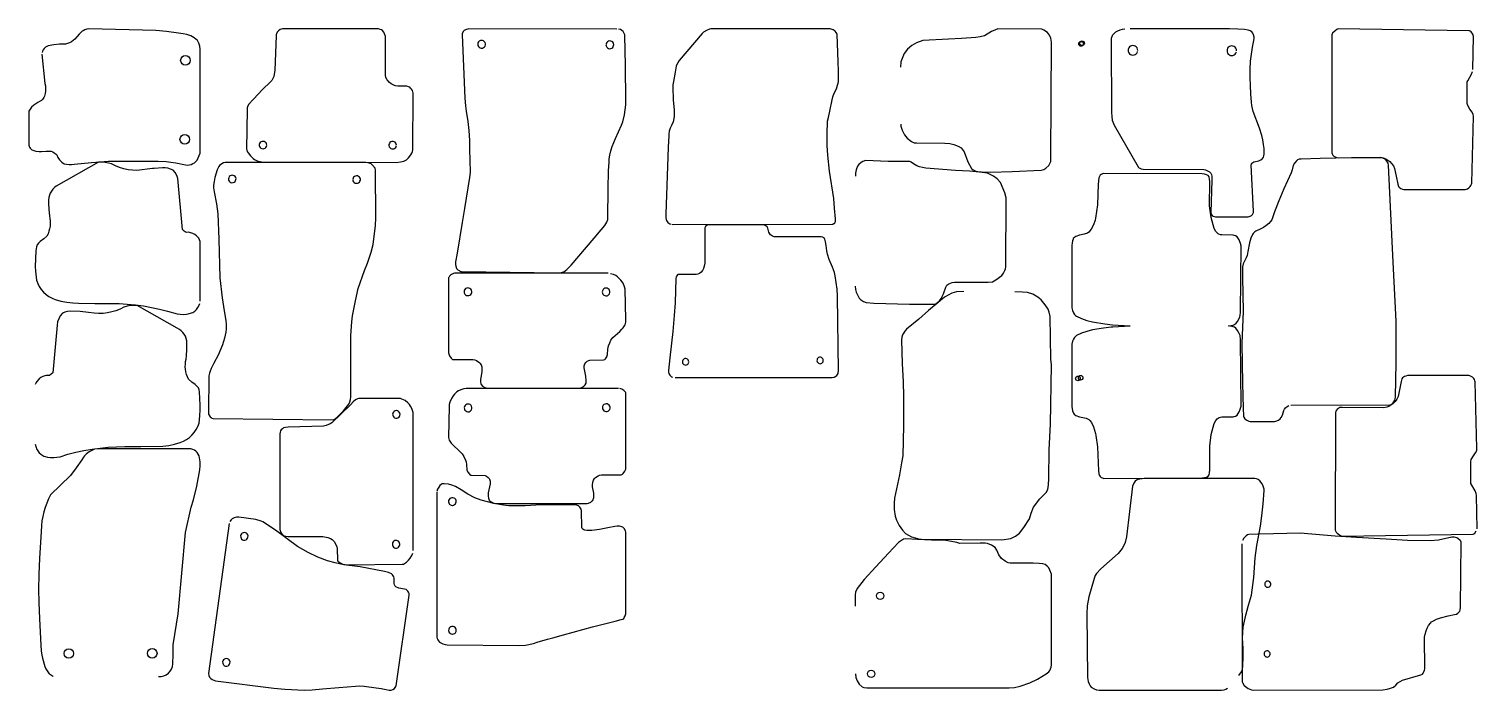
# Model space of a CAD drawing. Header units: metres. Extents: x 1981 to 10871, y 1 to 1999.
# Drawn here: x 1981 to 6357, y 1 to 1999 of the extents above; entities that cross this region are included whole.
import ezdxf

# ---------------------------------------------------------------- set-up
doc = ezdxf.new("R2010")
doc.units = ezdxf.units.M

msp = doc.modelspace()

# ---------------------------------------------------------------- linework, layer by layer
for points in [[(2020.3, 1922.5), (2029, 1834.3), (2031, 1826.8), (2031.9, 1819), (2031.8, 1811.2), (2030.6, 1803.5), (2029.9, 1799.6), (2028.6, 1795.8), (2026.8, 1792.1), (2024.7, 1788.7), (2022.1, 1785.7), (2019.1, 1782.9), (2015.8, 1780.6), (2008.2, 1776.3), (1996.4, 1768.5), (1989.1, 1762.6), (1984.9, 1756.6), (1981.5, 1750.1), (1981.5, 1647.7), (1982.3, 1644.5), (1983.6, 1641.4), (1985.4, 1638.6), (1987.6, 1636.2), (1990.2, 1634.1), (1996.2, 1631.4), (2002.6, 1629.7), (2012.4, 1628.6), (2019, 1628.9), (2033.9, 1630), (2038.8, 1630), (2048.8, 1629.3), (2053.4, 1627.3), (2057.7, 1624.9), (2063.6, 1620.3), (2065.4, 1618.6), (2069.1, 1610.4), (2074.2, 1603.1), (2080.4, 1596.7), (2087.7, 1591.5), (2095.2, 1589.9), (2102.8, 1589.2), (2110.4, 1589.4), (2117.9, 1590.5), (2170, 1595.4), (2222.1, 1599.3), (2371.6, 1599.3), (2396.1, 1598.3), (2410.6, 1596.8), (2425, 1594.4), (2454.5, 1587.9), (2460.2, 1587.7), (2465.8, 1588.3), (2471.3, 1589.7), (2476.6, 1591.9), (2481.5, 1594.8), (2485.9, 1598.4), (2489.7, 1602.5), (2498.4, 1623.1), (2498.4, 1928.3), (2499, 1937.8), (2497.8, 1947.2), (2494.9, 1956.2), (2490.4, 1964.6), (2480.9, 1972), (2470.3, 1977.8), (2458.9, 1981.8), (2447, 1984), (2433.4, 1986.3), (2397, 1991.5), (2364.9, 1994.6), (2162.1, 1999), (2156.2, 1998), (2150.5, 1996.2), (2144.9, 1993.8), (2142.3, 1992.4), (2133.2, 1983.3), (2120.5, 1968.4), (2115.5, 1964.1), (2110, 1960.4), (2104.1, 1957.3), (2097.9, 1955), (2091.5, 1953.5), (2084.9, 1952.7), (2074.1, 1952.7), (2057.1, 1951.5), (2039.8, 1948.2), (2035.4, 1946.2), (2031.3, 1943.6), (2027.7, 1940.2), (2024.7, 1936.3), (2022.5, 1932), (2021, 1927.4)], [(2693.1, 1596.5), (3091, 1595.8), (3103.7, 1597.3), (3114.5, 1599.8), (3122.5, 1603.7), (3128.5, 1609.2), (3135.5, 1618.4), (3138.5, 1623.9), (3140.5, 1628.6), (3141.6, 1633.8), (3142, 1805), (3141.3, 1809.3), (3140.2, 1812.6), (3137.8, 1816.8), (3134.7, 1820.4), (3131.9, 1822.8), (3128.6, 1824.4), (3123.7, 1825.7), (3096.2, 1825.8), (3088.7, 1826.9), (3085.6, 1827.9), (3076.3, 1833.2), (3070.6, 1837.4), (3063.9, 1844.8), (3060.2, 1852.2), (3058.8, 1859.2), (3058.9, 1976.3), (3058.1, 1979.6), (3053.7, 1989.5), (3050.1, 1994), (3046.7, 1996.4), (3043.1, 1997.8), (3037.7, 1999), (2747.1, 1999), (2740.8, 1996.9), (2735.5, 1993.4), (2731.9, 1989.5), (2729.3, 1984.2), (2728.5, 1981.8), (2728.1, 1978.1), (2724.6, 1874.3), (2721.1, 1855.8), (2719.3, 1851.7), (2714.9, 1843.7), (2711.5, 1839.5), (2687.2, 1815.6), (2659.5, 1787.2), (2645.3, 1771.1), (2642.2, 1764.1), (2641, 1760.9), (2640.8, 1755.9), (2639.2, 1636.1), (2639.8, 1633.3), (2641.2, 1628.8), (2643.6, 1624.8), (2651.1, 1615.2), (2658.5, 1607.9), (2663, 1604.6), (2670.7, 1600.4), (2684.1, 1597.1)], [(3758.1, 1998.8), (3310.7, 1999), (3300.6, 1996.6), (3296.4, 1994), (3293.8, 1991.3), (3290.5, 1984.5), (3290, 1981.4), (3298.2, 1789.6), (3300.9, 1766.4), (3303, 1750.2), (3307.6, 1718.9), (3310.4, 1691.7), (3312.3, 1662.2), (3312.9, 1643.5), (3314.1, 1593.6), (3314.9, 1575.7), (3314.6, 1565.5), (3313, 1549.8), (3298, 1456.4), (3290.3, 1414.1), (3275, 1321.2), (3270.5, 1295.6), (3270.5, 1287.4), (3271.1, 1282.1), (3273.2, 1275.4), (3277.1, 1270.6), (3286.8, 1265.7), (3288.8, 1265.6), (3581.5, 1261.7), (3586.5, 1262.2), (3597.3, 1265.2), (3601.7, 1267.6), (3607.2, 1271.8), (3619.7, 1285.4), (3689, 1367), (3710.1, 1391.7), (3721.5, 1404.5), (3727.7, 1415.1), (3730.5, 1423.4), (3730.9, 1427.7), (3731.4, 1515.7), (3732.8, 1570.6), (3734.2, 1596.9), (3735, 1606.4), (3736.8, 1617.6), (3739.8, 1630.4), (3744.1, 1643.7), (3754.2, 1667.8), (3772, 1708), (3775.6, 1718.7), (3780.9, 1739.1), (3783.3, 1754.8), (3784.5, 1769.5), (3785, 1782.3), (3783.9, 1888.4), (3782.1, 1979), (3781.7, 1981.5), (3779.3, 1987.4), (3776.6, 1991.2), (3773.1, 1994.5), (3769.1, 1997.1), (3763.3, 1998.4)], [(3925.4, 1408.3), (4408.4, 1408.6), (4410.5, 1409), (4412.8, 1410), (4416.3, 1412.9), (4418.5, 1417), (4418.9, 1419.1), (4418.7, 1425), (4415.4, 1457.1), (4413.3, 1486.5), (4400.1, 1569.5), (4395.3, 1617.8), (4393.4, 1646.6), (4393.3, 1680.7), (4394.4, 1720.2), (4396.9, 1731.5), (4401.6, 1750.4), (4408, 1784.6), (4410.4, 1794), (4414.7, 1804.8), (4421.2, 1818.2), (4424.8, 1828.8), (4426.4, 1834.8), (4427.3, 1839.9), (4428, 1846.5), (4427.9, 1871.6), (4426.7, 1899.3), (4424.4, 1955), (4423.1, 1981.8), (4422.3, 1985.5), (4420.5, 1988.6), (4417.8, 1992), (4411.7, 1996.2), (4405.8, 1998.3), (4402.2, 1999), (4041.5, 1998.9), (4037.8, 1998.3), (4028.4, 1994.5), (4019.5, 1989.2), (4015.2, 1985.3), (3946.4, 1903.2), (3938.2, 1889.8), (3937, 1886.6), (3933.7, 1868.2), (3929.5, 1840.5), (3927.5, 1830.4), (3926.9, 1823.1), (3928.1, 1784.8), (3930.3, 1763.5), (3930.9, 1754.9), (3930.8, 1735.8), (3930.1, 1728.3), (3927.8, 1718), (3923.1, 1707.7), (3918.6, 1698.9), (3916.3, 1689.9), (3915, 1682.2), (3914.5, 1675.5), (3912.7, 1642), (3905.5, 1439.1), (3905.8, 1427.8), (3906.5, 1423.2), (3907.8, 1419.6), (3909.7, 1416.8), (3912.4, 1413.8), (3914.6, 1412.1), (3918.3, 1410.2), (3922.3, 1408.7)], [(4615.7, 1710.9), (4616.1, 1705.7), (4620.3, 1693.1), (4627.3, 1679.5), (4634.9, 1668.5), (4647.9, 1658.7), (4656.7, 1655.3), (4663.7, 1654.9), (4748.7, 1653.9), (4763.7, 1652.5), (4775.9, 1650), (4788.7, 1645.2), (4798.5, 1639.4), (4807.5, 1628), (4818.7, 1597.2), (4829.7, 1577.6), (4834.7, 1573.2), (4842.7, 1569.6), (4848.9, 1568), (4859.3, 1567.2), (4886.7, 1566.2), (4952.4, 1568.6), (5040.4, 1572.4), (5047.8, 1574.4), (5053.6, 1578.4), (5063, 1586.6), (5069.2, 1598.2), (5069.4, 1610), (5071, 1959.2), (5069, 1971.4), (5065.4, 1980.6), (5059.2, 1988.2), (5048.4, 1995.4), (5041.6, 1998.2), (4909.1, 1999), (4902.1, 1996.8), (4890.1, 1991.2), (4868.8, 1978.3), (4855.6, 1975), (4842.5, 1973.2), (4799.1, 1970), (4760.3, 1968.5), (4682.7, 1963.8), (4663.4, 1957.2), (4648.7, 1949.2), (4636.5, 1938), (4626.4, 1924.9), (4619.7, 1910.2), (4616.4, 1899.2), (4614.7, 1883.5)], [(5293.1, 1998.5), (5285.2, 1997.2), (5277.6, 1994.9), (5270.8, 1992.1), (5264.2, 1988.8), (5259.3, 1984.5), (5255, 1979.7), (5254.3, 1977.9), (5251.7, 1970.3), (5251, 1962.2), (5252.5, 1747), (5253.5, 1734.3), (5255, 1723.4), (5260.1, 1707.9), (5332.7, 1582.2), (5334.3, 1580.7), (5338.3, 1577.9), (5342.4, 1576.1), (5348, 1574.8), (5531.9, 1573.8), (5536.2, 1573), (5544.6, 1569.5), (5548.4, 1566.9), (5552.5, 1562.9), (5554.7, 1559.1), (5555.8, 1553.2), (5556, 1547.4), (5555.8, 1541.5), (5552.5, 1444.5), (5553.5, 1439.7), (5556.3, 1435.6), (5559.6, 1433.6), (5566.4, 1431.6), (5569.7, 1431.3), (5665.5, 1431.6), (5671.3, 1432.8), (5675.9, 1435.4), (5678.2, 1437.9), (5681.2, 1444.3), (5682, 1448.1), (5674.4, 1587.3), (5675.6, 1590.6), (5677.4, 1593.4), (5680, 1595.4), (5683, 1597.2), (5697.7, 1600.2), (5703.8, 1603.3), (5708.7, 1607.1), (5711.5, 1611.7), (5713, 1616), (5713.7, 1620.5), (5714, 1629.4), (5713.7, 1638.1), (5712.2, 1649.5), (5709.7, 1664.2), (5706.4, 1677.4), (5699.3, 1699.5), (5680.7, 1749.8), (5678.2, 1759), (5676.4, 1768.1), (5675.1, 1777.5), (5673.1, 1803.4), (5672.1, 1827.8), (5671.6, 1852.4), (5671.8, 1876.8), (5672.9, 1901.2), (5674.4, 1915.7), (5678.4, 1943.9), (5681.7, 1959.4), (5683.8, 1969.8), (5683.8, 1973.9), (5682, 1981.5), (5679.5, 1986), (5676.2, 1989.9), (5671.1, 1993.2), (5665, 1995.4), (5654.8, 1997), (5634.2, 1998.5), (5609.1, 1999), (5309.1, 1999)], [(6344.5, 1876), (6346.3, 1976.7), (6344.1, 1982.8), (6339.2, 1990), (6336.6, 1992.1), (6334.4, 1993.2), (6332.1, 1993.5), (5937.6, 1999), (5933.8, 1997.1), (5928, 1993.2), (5920.5, 1986.6), (5919.3, 1984.5), (5918.1, 1980.9), (5918.4, 1625.1), (5919.4, 1621.6), (5921.7, 1617.8), (5924.7, 1614.5), (5928.4, 1612.1), (5932, 1610.5), (5938.5, 1609.8), (6064.6, 1611.2), (6073.3, 1609.3), (6081, 1606.1), (6093.1, 1598), (6098.7, 1592), (6104.2, 1585.1), (6107.9, 1577.2), (6112.9, 1554.5), (6117.6, 1529.6), (6119.3, 1523.2), (6121.5, 1520.4), (6127, 1516.7), (6131.3, 1515), (6136.2, 1513.7), (6321.3, 1513.6), (6324.9, 1514.5), (6328.4, 1516.1), (6332.2, 1518.8), (6336.2, 1522.6), (6338.3, 1526), (6340, 1529.5), (6340.8, 1532.5), (6346.1, 1734.1), (6345.5, 1740.3), (6342.1, 1747.2), (6335.4, 1756.5), (6328.8, 1767.2), (6327.3, 1773.6), (6327.4, 1839.4), (6328.8, 1842.5), (6340.2, 1862.4), (6343.7, 1870.1)], [(3337.5, 1952.7), (3338, 1949.1), (3339.7, 1945.9), (3341.9, 1943.6), (3345.1, 1941.8), (3348.2, 1941.1), (3351.9, 1941.4), (3354.8, 1942.6), (3357.7, 1944.8), (3359.5, 1947.4), (3360.7, 1950.9), (3360.7, 1954.1), (3359.7, 1957.6), (3358, 1960.3), (3355.2, 1962.7), (3352.3, 1964), (3348.7, 1964.4), (3345.5, 1963.9), (3342.3, 1962.2), (3340, 1960), (3338.2, 1956.8), (3337.5, 1953.7)], [(3725, 1951.1), (3725.6, 1947.5), (3727.2, 1944.2), (3729.5, 1941.9), (3732.7, 1940.1), (3735.8, 1939.4), (3739.4, 1939.7), (3742.4, 1940.9), (3745.3, 1943.1), (3747.1, 1945.8), (3748.2, 1949.2), (3748.3, 1952.4), (3747.3, 1956), (3745.6, 1958.7), (3742.8, 1961), (3739.9, 1962.3), (3736.2, 1962.7), (3733.1, 1962.2), (3729.8, 1960.5), (3727.5, 1958.3), (3725.7, 1955.1), (3725.1, 1952)], [(5331.7, 1934.2), (5331.2, 1938), (5329.7, 1941.6), (5327.4, 1944.6), (5324.4, 1946.9), (5320.8, 1948.2), (5317.3, 1948.7), (5313.4, 1948.2), (5309.9, 1946.9), (5306.8, 1944.6), (5304.6, 1941.6), (5303, 1938), (5302.5, 1934.2), (5303, 1930.7), (5304.6, 1927.1), (5306.8, 1924.1), (5309.9, 1921.8), (5313.4, 1920.3), (5317.3, 1919.8), (5320.8, 1920.3), (5324.4, 1921.8), (5327.4, 1924.1), (5329.7, 1927.1), (5331.2, 1930.7)], [(5630.4, 1933.2), (5629.9, 1937), (5628.4, 1940.6), (5626.1, 1943.6), (5623.1, 1945.9), (5619.5, 1947.4), (5616, 1947.7), (5612.1, 1947.4), (5608.6, 1945.9), (5605.5, 1943.6), (5603.3, 1940.6), (5602, 1937), (5601.5, 1933.2), (5602, 1929.7), (5603.3, 1926.1), (5605.5, 1923.1), (5608.6, 1920.8), (5612.1, 1919.2), (5616, 1918.7), (5619.5, 1919.2), (5623.1, 1920.8), (5626.1, 1923.1), (5628.4, 1926.1), (5629.9, 1929.7)], [(2700.1, 1648), (2699.5, 1651.4), (2697.9, 1654.6), (2695.7, 1656.8), (2692.6, 1658.5), (2689.5, 1659.2), (2686, 1658.9), (2683, 1657.8), (2680.2, 1655.6), (2678.4, 1653.1), (2677.3, 1649.8), (2677.2, 1646.7), (2678.2, 1643.3), (2679.9, 1640.7), (2682.6, 1638.4), (2685.5, 1637.2), (2689, 1636.8), (2692.1, 1637.3), (2695.3, 1638.9), (2697.6, 1641), (2699.4, 1644.1), (2700, 1647.1)], [(3092.1, 1647.7), (3091.5, 1651.2), (3089.9, 1654.3), (3087.7, 1656.5), (3084.6, 1658.3), (3081.5, 1658.9), (3078, 1658.7), (3075, 1657.5), (3072.2, 1655.4), (3070.4, 1652.9), (3069.3, 1649.5), (3069.2, 1646.4), (3070.2, 1643), (3071.9, 1640.5), (3074.6, 1638.2), (3077.5, 1636.9), (3081, 1636.5), (3084.1, 1637), (3087.3, 1638.6), (3089.6, 1640.8), (3091.4, 1643.8), (3092, 1646.8)], [(2499, 1176.7), (2499, 1357), (2494.5, 1366.2), (2492.5, 1369), (2487.8, 1374), (2482.3, 1378.1), (2476.3, 1381.3), (2466.4, 1384), (2463, 1384.4), (2456.1, 1384.2), (2450.7, 1388), (2445.8, 1392.5), (2431.4, 1546.6), (2428.4, 1556), (2423.5, 1564.7), (2417, 1572.3), (2409.4, 1575.6), (2401.5, 1577.8), (2393.3, 1578.9), (2385, 1578.8), (2359.4, 1577.6), (2355.2, 1577.2), (2307.6, 1571.6), (2294.3, 1571.9), (2281.1, 1573.5), (2268.1, 1576.2), (2255.4, 1580.1), (2243.1, 1585.1), (2231.3, 1591.2), (2221.5, 1593.7), (2211.6, 1595.3), (2201.5, 1596.1), (2191.4, 1596), (2063.8, 1523.8), (2058.2, 1519.5), (2053.3, 1514.5), (2049.1, 1508.9), (2045.7, 1502.7), (2043.1, 1496.2), (2041.5, 1489.4), (2040.7, 1482.4), (2040.6, 1472.7), (2041.2, 1453.3), (2043.5, 1434.1), (2044.9, 1426.4), (2045.7, 1418.6), (2045.8, 1410.7), (2045.2, 1402.9), (2043.8, 1395.2), (2041.8, 1387.7), (2039.1, 1380.3), (2035.8, 1373.2), (2026.1, 1364.5), (2015.6, 1356.8), (2010.7, 1352), (2006.3, 1346.8), (2004.3, 1340.7), (2002.9, 1334.4), (2002.1, 1328), (2000.7, 1280.6), (2001.3, 1267), (2003.9, 1239.8), (2007.8, 1229.9), (2012.7, 1220.6), (2018.7, 1211.9), (2025.6, 1204), (2033.4, 1196.9), (2042, 1190.7), (2051.2, 1185.6), (2060.9, 1181.5), (2078.2, 1176.6), (2095.8, 1173.2), (2113.6, 1171.1), (2131.6, 1170.5), (2180.2, 1169.3), (2228.9, 1169.4), (2253.7, 1168.9), (2278.5, 1167.5), (2303.1, 1165.1), (2327.7, 1161.7), (2352.1, 1157.4), (2376.4, 1152.2), (2400.4, 1146), (2428.9, 1137.9), (2438.5, 1136.7), (2448.2, 1136.3), (2457.9, 1136.9), (2462.7, 1137.6), (2473, 1140.7), (2476.2, 1142.3), (2482.2, 1146.2), (2487.4, 1151), (2491.9, 1156.7), (2496.7, 1166.3), (2497.7, 1169.7)], [(2999.8, 1595), (2574.2, 1595.6), (2569, 1594), (2564, 1590.9), (2557.7, 1586.2), (2555.3, 1583.4), (2552.7, 1579), (2550, 1572.9), (2543.4, 1550.1), (2540.8, 1538.3), (2539.4, 1526.6), (2539.4, 1519.2), (2541.1, 1506.7), (2547.8, 1470), (2552.3, 1440.2), (2555, 1364), (2558.5, 1246.5), (2565.3, 1186.8), (2569, 1160.4), (2576.2, 1116.7), (2577.2, 1106.8), (2577.2, 1092.6), (2576.1, 1082.3), (2572.5, 1064.7), (2566.1, 1044.4), (2558.7, 1025.5), (2553.9, 1015.1), (2538.8, 986.9), (2532.1, 972.7), (2528.7, 964.6), (2527.1, 958.8), (2525.4, 950.3), (2523.5, 840), (2524.4, 835.2), (2529.1, 826.8), (2531.6, 824.5), (2534.4, 822.7), (2537.9, 821.5), (2898.6, 817.3), (2902.2, 818.3), (2906.7, 820.8), (2913.6, 826.6), (2931.4, 844.9), (2948, 865.2), (2951.2, 871.7), (2953.3, 879.6), (2953.9, 887.2), (2954.5, 1072.7), (2957.1, 1114.2), (2958.7, 1132.4), (2967.9, 1177.6), (2976.2, 1214.5), (2995.8, 1268.7), (3004.7, 1291.4), (3015.5, 1324.5), (3021.1, 1348), (3026.7, 1388.9), (3028.3, 1404.1), (3029.1, 1427.7), (3029, 1572.4), (3027.1, 1578), (3019.5, 1587.1), (3015, 1590.9), (3009.8, 1593.4), (3006.5, 1594.2)], [(4477.5, 1221.9), (4478.5, 1211.7), (4481.2, 1203.7), (4490.2, 1185.7), (4493.9, 1181.4), (4503.3, 1175.3), (4511.6, 1172.6), (4534.5, 1170.3), (4641.7, 1167.5), (4715.4, 1167), (4721.6, 1168.5), (4732.4, 1177), (4737.4, 1183.9), (4744.5, 1198.5), (4751.5, 1218.3), (4755.1, 1224.2), (4761.3, 1228.7), (4771.5, 1232.8), (4777.7, 1233.5), (4801.6, 1234.1), (4879.7, 1233.8), (4892.5, 1235.2), (4903.4, 1240.3), (4920.8, 1254.2), (4926, 1261), (4930.6, 1268.9), (4932.6, 1273.7), (4933.5, 1280.5), (4934.5, 1489.1), (4930.4, 1503.9), (4917.1, 1535.1), (4907, 1546.5), (4896.4, 1553.8), (4877.4, 1563.6), (4853.5, 1566.6), (4823, 1568.8), (4780.9, 1571.1), (4691.6, 1578.1), (4681.9, 1579.8), (4671.9, 1582.7), (4664.5, 1585.8), (4654.3, 1591.5), (4647.3, 1596.6), (4643.2, 1598), (4637.7, 1598.4), (4578, 1598.4), (4509.3, 1601.2), (4501.1, 1598.8), (4496, 1595.2), (4489.4, 1589.4), (4484.9, 1584.5), (4480.8, 1572.9), (4479.4, 1563), (4478.8, 1553.9)], [(5794.3, 862.4), (6094.5, 862.5), (6097.5, 864.1), (6102.3, 867.9), (6105.3, 872), (6108.3, 877.3), (6109.7, 881.1), (6111, 887), (6112.8, 990.2), (6113, 1065.6), (6112.8, 1115.8), (6103.4, 1294.2), (6089.8, 1587.5), (6088, 1592.9), (6084.3, 1599.7), (6081.2, 1603.7), (6077.4, 1606.4), (6068.9, 1609.3), (6061.9, 1609.9), (5977.5, 1609.3), (5883.2, 1607.4), (5825.1, 1605.8), (5819.6, 1605), (5815, 1603.3), (5812.3, 1601.2), (5805.5, 1593.6), (5801.9, 1586.3), (5798.7, 1573.1), (5795.3, 1563.9), (5773.4, 1515.3), (5758.4, 1479.8), (5745.3, 1445.9), (5736.6, 1422.4), (5732.6, 1416.6), (5727.9, 1411.4), (5719.2, 1403.7), (5711.6, 1398.5), (5704.1, 1394.5), (5688.7, 1387.6), (5685.3, 1385.6), (5680.8, 1381.3), (5678.6, 1378), (5673.8, 1367), (5669.9, 1352.5), (5664.9, 1326.7), (5662.6, 1314), (5659.8, 1306.8), (5650.6, 1288.8), (5648.7, 1280.4), (5648, 1263.8), (5648.3, 1248.9), (5650.8, 1144.7), (5646.7, 1049.8), (5648.6, 927.6), (5650.7, 852.7), (5651.6, 828.9), (5652.7, 825.3), (5655.5, 821.1), (5661.3, 816.7), (5667.8, 813.6), (5671.1, 812.8), (5675.7, 812.4), (5745.3, 812.8), (5749.5, 813.6), (5757.1, 816.6), (5762.3, 820.5), (5765.5, 824.4), (5769.4, 832.1), (5772.8, 845.4), (5774.8, 849.8), (5778, 853.7), (5783, 857.7), (5788, 860.6)], [(2584.3, 1545.7), (2584.8, 1542.2), (2586.4, 1539), (2588.6, 1536.8), (2591.7, 1535.1), (2594.8, 1534.4), (2598.4, 1534.7), (2601.3, 1535.8), (2604.1, 1538), (2605.9, 1540.5), (2607, 1543.8), (2607.1, 1546.9), (2606.1, 1550.3), (2604.5, 1552.9), (2601.7, 1555.2), (2598.9, 1556.4), (2595.3, 1556.9), (2592.2, 1556.3), (2589, 1554.7), (2586.7, 1552.6), (2585, 1549.5), (2584.3, 1546.5)], [(2960.1, 1543.8), (2960.6, 1540.4), (2962.2, 1537.2), (2964.4, 1535), (2967.5, 1533.3), (2970.6, 1532.6), (2974.2, 1532.9), (2977.1, 1534), (2979.9, 1536.2), (2981.7, 1538.7), (2982.8, 1542), (2982.9, 1545.1), (2981.9, 1548.5), (2980.3, 1551.1), (2977.5, 1553.4), (2974.7, 1554.6), (2971.1, 1555), (2968, 1554.5), (2964.8, 1552.9), (2962.5, 1550.8), (2960.8, 1547.7), (2960.1, 1544.7)], [(5605.3, 1101.9), (5613.9, 1102.5), (5620.2, 1104), (5624.1, 1105.8), (5629.1, 1109.8), (5632.9, 1114.9), (5640.1, 1127.6), (5641.6, 1133.7), (5642.3, 1142.3), (5643.9, 1343.8), (5642.6, 1350.1), (5638, 1361.5), (5632.2, 1370.9), (5627.1, 1374), (5623.5, 1375.2), (5619.7, 1375.8), (5586, 1376.3), (5581.4, 1377), (5577.3, 1378.6), (5574.3, 1380.3), (5571.5, 1382.6), (5567.9, 1387.2), (5563.1, 1396.3), (5553.2, 1429.6), (5549.1, 1464.4), (5549.6, 1536.8), (5548.9, 1545.9), (5547.6, 1551.8), (5544.3, 1555.8), (5540, 1558.4), (5533.4, 1560.2), (5526.8, 1560.9), (5229.6, 1562.2), (5225.3, 1561.2), (5221.5, 1559.1), (5218.4, 1556.9), (5215.9, 1553), (5214.6, 1548.7), (5212.6, 1530.2), (5210.5, 1467.2), (5204.2, 1427.1), (5202.7, 1421.2), (5197.6, 1407), (5191.5, 1393.5), (5184.1, 1384.6), (5180.1, 1382.1), (5170.2, 1379.1), (5155.9, 1376), (5144.8, 1371.9), (5142, 1370.2), (5137.1, 1365.3), (5136.4, 1363.8), (5134.6, 1358.2), (5133.3, 1351.9), (5132.6, 1345.3), (5132.8, 1156.6), (5133.3, 1152), (5134.3, 1147.9), (5137.4, 1141.3), (5140.7, 1136.5), (5143.7, 1133.4), (5147, 1130.9), (5161.8, 1124), (5177.8, 1118.2), (5195, 1113.9), (5232.7, 1107.9), (5256, 1105.2), (5308.3, 1101.9)], [(3933.6, 945.3), (4408.9, 945.5), (4414.6, 946.3), (4419.9, 949.2), (4422.9, 951.9), (4426.3, 958), (4427, 960.4), (4428, 966), (4424.6, 1191.4), (4423.3, 1212.1), (4417.8, 1253.3), (4415.2, 1263), (4409.6, 1279.2), (4399.7, 1302.1), (4393.9, 1318.5), (4392.2, 1328.8), (4390.3, 1344.2), (4388.5, 1355.5), (4386.5, 1363.6), (4385.2, 1365.8), (4382.6, 1368.2), (4380, 1369.5), (4375.7, 1370.5), (4372.3, 1370.5), (4233.7, 1371), (4227.9, 1372.8), (4222.2, 1376.8), (4219.9, 1379.5), (4216.7, 1385), (4214.8, 1392.6), (4213.9, 1397.3), (4211.8, 1400.7), (4208.2, 1404.1), (4203.8, 1406.3), (4198.6, 1407.4), (4033.1, 1406.7), (4029.6, 1405.2), (4026, 1402), (4023.8, 1398), (4023.2, 1394.1), (4023.4, 1291.1), (4022, 1282.4), (4019.5, 1274.7), (4016.9, 1269.4), (4012.4, 1263.8), (4007.6, 1260.4), (4002.7, 1258.1), (3998, 1256.9), (3943.8, 1257.2), (3942.5, 1256.4), (3938.3, 1252.2), (3936.8, 1248.6), (3936.4, 1245.1), (3933.6, 1171.2), (3931.1, 1133.4), (3926.6, 1085.1), (3917.9, 1004.9), (3913.7, 966.9), (3914.3, 961.8), (3915.4, 958.1), (3918.3, 952.6), (3923.2, 948), (3926.3, 946.5)], [(3731.8, 1260.8), (3267.6, 1260.6), (3264.5, 1259.8), (3258.6, 1257.2), (3255.4, 1255.2), (3252, 1252), (3249.8, 1248.1), (3249.6, 1246.6), (3249.5, 1019.7), (3250.7, 1014.3), (3252.3, 1010.9), (3257.2, 1003.8), (3261.6, 1000.4), (3264, 999.7), (3323.1, 999.6), (3329, 998.5), (3333.6, 996.7), (3341.2, 991.8), (3344.1, 989.2), (3347.6, 983.8), (3348.8, 981.1), (3349.7, 977.4), (3350.2, 968.8), (3349.8, 963.1), (3346, 939.8), (3346.1, 931.7), (3346.7, 927.8), (3348.1, 924.3), (3352.2, 919.7), (3358.7, 915.8), (3362.2, 914.4), (3366.2, 913.6), (3643.3, 913.6), (3651.7, 915.8), (3654.9, 917.1), (3657.9, 919), (3662.5, 923.6), (3664.8, 928.9), (3665.3, 935.2), (3664.6, 949.9), (3659.3, 974.9), (3659.5, 980.6), (3661.2, 986.8), (3664.1, 991.1), (3668, 994.6), (3672.8, 997.3), (3676.5, 998.1), (3717.5, 998.6), (3721.3, 1000.5), (3723.1, 1002.4), (3727.3, 1008.2), (3729.9, 1014.8), (3730.9, 1031.3), (3733, 1041.4), (3736.4, 1050.3), (3740.1, 1058.5), (3746.2, 1066), (3766.4, 1084.7), (3773.4, 1091.4), (3776.7, 1095.6), (3782.8, 1105), (3784.2, 1108.6), (3784.9, 1113), (3785, 1120.7), (3783.1, 1212.1), (3781.1, 1219.8), (3776.5, 1230.4), (3770.2, 1240.2), (3760.3, 1250.3), (3754.9, 1253.9), (3747.9, 1256.8), (3738.9, 1259.4)], [(3296.2, 1204.6), (3296.8, 1201), (3298.4, 1197.8), (3300.7, 1195.5), (3303.8, 1193.7), (3307, 1193), (3310.6, 1193.3), (3313.6, 1194.4), (3316.5, 1196.7), (3318.3, 1199.3), (3319.4, 1202.8), (3319.5, 1206), (3318.5, 1209.5), (3316.8, 1212.2), (3314, 1214.6), (3311.1, 1215.9), (3307.4, 1216.3), (3304.3, 1215.7), (3301, 1214.1), (3298.7, 1211.9), (3296.9, 1208.7), (3296.2, 1205.5)], [(3713.7, 1204), (3714.2, 1200.4), (3715.9, 1197.1), (3718.1, 1194.8), (3721.3, 1193), (3724.4, 1192.4), (3728.1, 1192.6), (3731, 1193.8), (3733.9, 1196.1), (3735.7, 1198.7), (3736.9, 1202.2), (3736.9, 1205.4), (3735.9, 1208.9), (3734.2, 1211.6), (3731.4, 1213.9), (3728.5, 1215.2), (3724.9, 1215.7), (3721.7, 1215.1), (3718.5, 1213.4), (3716.2, 1211.2), (3714.4, 1208), (3713.7, 1204.9)], [(4805.8, 1205.6), (4784, 1204.1), (4770.3, 1200.6), (4747.8, 1188.3), (4728.5, 1172.6), (4699.3, 1147.9), (4670.5, 1122.1), (4633.2, 1091.8), (4628.4, 1086.1), (4620.7, 1074.1), (4618.7, 1068), (4618.4, 1058.8), (4620.1, 988), (4623.2, 932.6), (4623.9, 888.9), (4624.4, 800.6), (4621.5, 709.2), (4618.2, 687.6), (4611.7, 651.4), (4597.3, 580.6), (4595.9, 565.8), (4595.9, 547), (4599.2, 526.7), (4603.1, 514.4), (4610.5, 498.6), (4621.1, 483.9), (4630.2, 474.3), (4647.7, 464.5), (4659, 460.9), (4669.8, 458), (4678.2, 456.6), (4921, 454.9), (4948.5, 459.5), (4962.9, 466.4), (4974.2, 475.1), (4987.7, 492.6), (5004.9, 518.3), (5009.5, 535.3), (5016.4, 553.5), (5036.4, 578.7), (5055.3, 597.7), (5059.9, 606.8), (5062.5, 621.2), (5063.5, 640.4), (5064, 727.4), (5068.5, 804.5), (5071, 984.1), (5068.9, 1001.5), (5067.2, 1129.7), (5064.6, 1142.7), (5061.6, 1151.7), (5052.2, 1165.2), (5040.4, 1180.6), (5029.5, 1188.4), (5015.1, 1197.2), (4999.1, 1202.2), (4983.9, 1203.6), (4959.9, 1204.6)], [(2000.7, 744.1), (2003, 733.6), (2004.3, 730.3), (2007.8, 724), (2012.2, 718.4), (2017.5, 713.6), (2026.7, 708.1), (2030, 706.7), (2037, 704.9), (2046.6, 703.9), (2056.3, 703.7), (2066, 704.5), (2075.5, 706.3), (2099.3, 713.4), (2123.3, 719.6), (2147.5, 724.8), (2172, 729.1), (2196.5, 732.4), (2221.2, 734.8), (2246, 736.3), (2270.8, 736.7), (2319.5, 736.6), (2386.1, 738.5), (2403.9, 740.5), (2421.5, 744), (2438.8, 748.9), (2448.5, 752.9), (2457.7, 758.1), (2466.3, 764.3), (2474, 771.4), (2481, 779.3), (2487, 788), (2491.9, 797.3), (2495.8, 807.1), (2498, 829.8), (2499, 848), (2499, 861.6), (2496.8, 901.8), (2495.4, 908), (2493.3, 914.1), (2489, 919.4), (2484, 924.1), (2473.6, 931.9), (2463.9, 940.6), (2460.5, 947.7), (2457.9, 955), (2455.8, 962.6), (2454.5, 970.3), (2453.9, 978.1), (2454, 986), (2454.7, 993.7), (2456.2, 1001.4), (2457.4, 1011.1), (2459, 1030.4), (2458.9, 1049.8), (2458.2, 1056.7), (2456.6, 1063.6), (2454, 1070.1), (2450.6, 1076.2), (2446.4, 1081.8), (2441.5, 1086.8), (2435.9, 1091.1), (2429.8, 1094.6), (2308.3, 1163.3), (2298.2, 1163.4), (2288.1, 1162.7), (2278.1, 1161), (2268.4, 1158.6), (2256.6, 1152.5), (2244.3, 1147.4), (2231.6, 1143.6), (2218.6, 1140.8), (2205.4, 1139.3), (2192.1, 1139), (2178.8, 1139.8), (2161.5, 1142.5), (2136, 1145.3), (2106.4, 1146.3), (2098.2, 1145.2), (2090.2, 1143), (2082.7, 1139.7), (2076.2, 1132.1), (2071.3, 1123.4), (2068.2, 1113.9), (2067.1, 1104), (2053.9, 959.9), (2049, 955.4), (2043.5, 951.6), (2033.3, 951.4), (2029.9, 950.7), (2023.4, 948.6), (2017.3, 945.5), (2011.9, 941.3), (2005.2, 933.6), (2003.4, 930.6), (2000.7, 924.4)], [(5308.4, 1100.9), (5256.1, 1097.9), (5251.4, 1097.5), (5228.1, 1094.6), (5195.1, 1089.3), (5177.8, 1084.9), (5161.8, 1079.1), (5147.1, 1072.2), (5143.8, 1069.7), (5140.8, 1066.7), (5137.5, 1061.6), (5134.4, 1055.2), (5132.9, 1046.6), (5132.6, 857.6), (5134.7, 844.7), (5137.2, 837.8), (5139.5, 835), (5144.8, 831.2), (5156, 827.1), (5175.8, 822.6), (5180.1, 820.8), (5184.2, 818.2), (5186.7, 815.7), (5191.6, 809.6), (5197.7, 796.1), (5204.3, 776.1), (5205.3, 770.2), (5210.6, 735.9), (5213.4, 663.8), (5214.7, 654.2), (5215.9, 649.8), (5218.5, 646), (5221.5, 643.7), (5225.3, 642), (5229.7, 640.7), (5526.8, 642.2), (5533.4, 643), (5540, 644.8), (5544.4, 647.3), (5547.7, 651.4), (5548.9, 657), (5549.7, 666.4), (5549.2, 738.5), (5553.3, 773.5), (5563.2, 806.8), (5568, 816), (5571.5, 820.5), (5574.3, 822.8), (5577.4, 824.6), (5581.4, 826.1), (5586, 826.9), (5619.8, 827.1), (5623.6, 827.9), (5627.2, 829.2), (5632.2, 832.2), (5635, 836.3), (5638.1, 841.6), (5640.4, 846.7), (5642.7, 853), (5643.9, 859.4), (5642.4, 1060.8), (5641.1, 1072.5), (5638.6, 1078.6), (5633, 1088), (5627.7, 1094.6), (5624.1, 1097.4), (5620.3, 1099.2), (5614, 1100.4), (5609.6, 1100.9)], [(4381.7, 996.9), (4381.3, 999.8), (4380.1, 1002.4), (4378.2, 1004.5), (4375.8, 1006), (4373, 1006.7), (4370.2, 1006.6), (4367.6, 1005.6), (4365.3, 1003.9), (4363.6, 1001.6), (4362.7, 998.9), (4362.5, 996), (4363.2, 993.2), (4364.7, 990.7), (4366.8, 988.8), (4369.3, 987.6), (4372.1, 987.1), (4374.9, 987.6), (4377.4, 988.8), (4379.5, 990.7), (4381, 993.2), (4381.7, 996)], [(3975.2, 993), (3974.8, 995.9), (3973.6, 998.5), (3971.7, 1000.6), (3969.3, 1002.1), (3966.5, 1002.8), (3963.7, 1002.6), (3961.1, 1001.7), (3958.8, 999.9), (3957.1, 997.6), (3956.2, 994.9), (3956, 992), (3956.7, 989.3), (3958.2, 986.8), (3960.3, 984.9), (3962.8, 983.6), (3965.6, 983.2), (3968.4, 983.6), (3970.9, 984.9), (3973, 986.8), (3974.5, 989.3), (3975.2, 992)], [(6357, 488.4), (6355.2, 589.1), (6354.4, 595), (6350.9, 602.7), (6338.1, 625.6), (6338, 691.4), (6339.5, 697.8), (6346.1, 708.5), (6352.8, 717.9), (6356.2, 724.7), (6356.8, 730.9), (6351.5, 932.5), (6350.7, 935.5), (6349, 939.1), (6346.9, 942.5), (6342.9, 946.2), (6339.1, 948.9), (6335.6, 950.5), (6332, 951.4), (6146.9, 951.3), (6142, 950), (6137.7, 948.4), (6132.2, 944.6), (6130, 941.8), (6127.9, 933.5), (6118.6, 887.9), (6114.9, 879.9), (6109.4, 873.1), (6103.8, 867), (6090.1, 858), (6084, 855.7), (6075.3, 853.8), (5949.2, 855.2), (5942.7, 854.5), (5939.1, 852.9), (5935.4, 850.6), (5932.4, 847.2), (5930.1, 843.4), (5929.1, 840), (5928.8, 484.1), (5930, 480.6), (5931.2, 478.4), (5934, 475.6), (5938.7, 471.8), (5944.5, 467.9), (5948.3, 466), (6345.1, 471.8), (6347.3, 472.9), (6349.9, 475), (6354.8, 482.3)], [(3142, 422.3), (3142, 839.7), (3140.6, 845.5), (3138, 852.2), (3134.6, 859), (3130.9, 864.3), (3126.7, 869), (3118.6, 875.8), (3108.3, 880.6), (3103.7, 882.2), (2978, 882), (2974.5, 881), (2968.5, 877.8), (2961.5, 872.1), (2952.7, 862.9), (2896.3, 808.5), (2891.6, 805.6), (2880, 800.5), (2871.4, 799), (2764.9, 795.6), (2756.9, 794.5), (2750.9, 793), (2747.2, 790.4), (2743.7, 787.2), (2741.7, 784.2), (2740.4, 780.3), (2739.2, 775.2), (2739.2, 486.5), (2742.4, 477.1), (2745.4, 472.9), (2749.2, 469.2), (2752.7, 467.2), (2758, 465.8), (2764.4, 464.9), (2869.6, 464.7), (2884.5, 461.8), (2892.9, 458.8), (2898, 455.6), (2904.3, 448.7), (2911.5, 434), (2912.7, 428.3), (2913.5, 393.7), (2914.9, 390.8), (2917.9, 388), (2921.5, 385.4), (2930, 381.7), (2937.2, 380.2), (2943.2, 379.7), (3109, 381.4), (3112.8, 381.9), (3116.3, 383.5), (3121.8, 387.1), (3128.4, 393.5), (3133.8, 400), (3138.4, 407.7), (3141.4, 414.7)], [(3763, 912.6), (3302.6, 912.4), (3295.6, 911), (3286.5, 908.5), (3279.6, 905.5), (3274.2, 901.9), (3267.1, 895), (3263.1, 890.2), (3257.9, 882), (3253.4, 871.5), (3251.4, 863.7), (3250.8, 858.9), (3249.5, 764.6), (3250.2, 760.3), (3251.6, 756.6), (3257.7, 747.2), (3261.1, 743), (3283.1, 722.2), (3290.4, 715.3), (3295.9, 706.9), (3300.7, 695.3), (3302.3, 690.3), (3303.5, 683), (3304.6, 666.4), (3307.1, 659.8), (3313.2, 652.2), (3317, 650.2), (3318.5, 650), (3360, 649.4), (3363.9, 647.9), (3369.4, 643.7), (3371.9, 640.8), (3373.3, 638.4), (3375, 632.2), (3375.2, 626.5), (3374.8, 624.3), (3369.3, 596.9), (3369.1, 586.8), (3369.7, 580.5), (3372, 575.2), (3373.7, 573.1), (3379.6, 568.8), (3386.2, 566.3), (3391.2, 565.2), (3668.3, 565.2), (3672.3, 566), (3678.8, 569.2), (3682.3, 571.4), (3684.3, 573.2), (3686.4, 575.9), (3687.7, 579.4), (3688.4, 583.4), (3688.5, 591.4), (3687.9, 596.5), (3684.7, 614.7), (3684.3, 620.4), (3684.8, 629), (3686.9, 635.4), (3690.4, 640.8), (3693.3, 643.4), (3700.9, 648.3), (3705.5, 650.1), (3711.4, 651.2), (3770.4, 651.3), (3772.8, 652), (3774.7, 653.2), (3777.2, 655.4), (3782.1, 662.5), (3784.5, 668.1), (3785, 671.3), (3784.6, 899.7), (3783.9, 901.4), (3782.4, 903.6), (3779, 906.8), (3773.4, 910.1), (3766.8, 912.2)], [(3091.5, 845.4), (3088, 844.8), (3084.9, 843.2), (3082.7, 841), (3080.9, 837.9), (3080.3, 834.8), (3080.6, 831.3), (3081.7, 828.3), (3083.9, 825.5), (3086.4, 823.7), (3089.7, 822.6), (3092.8, 822.5), (3096.2, 823.5), (3098.8, 825.2), (3101.1, 827.9), (3102.3, 830.8), (3102.7, 834.4), (3102.2, 837.5), (3100.6, 840.7), (3098.4, 842.9), (3095.4, 844.7), (3092.4, 845.4)], [(3296.8, 853.6), (3297.4, 850), (3299, 846.7), (3301.2, 844.4), (3304.4, 842.6), (3307.6, 841.9), (3311.2, 842.2), (3314.2, 843.4), (3317.1, 845.6), (3318.9, 848.3), (3320, 851.7), (3320.1, 854.9), (3319.1, 858.5), (3317.4, 861.2), (3314.6, 863.5), (3311.6, 864.8), (3308, 865.2), (3304.9, 864.7), (3301.6, 863), (3299.3, 860.8), (3297.5, 857.6), (3296.8, 854.5)], [(3714.2, 854.3), (3714.8, 850.7), (3716.4, 847.5), (3718.7, 845.2), (3721.8, 843.4), (3725, 842.7), (3728.6, 843), (3731.6, 844.1), (3734.5, 846.4), (3736.3, 849), (3737.4, 852.5), (3737.5, 855.7), (3736.5, 859.2), (3734.8, 861.9), (3732, 864.3), (3729.1, 865.6), (3725.4, 866), (3722.3, 865.4), (3719, 863.8), (3716.7, 861.6), (3714.9, 858.4), (3714.2, 855.2)], [(2373.4, 42), (2381.4, 42.3), (2389.1, 44.1), (2396.3, 47.4), (2402.8, 52), (2408.2, 57.9), (2412.3, 64.6), (2415.1, 72.1), (2416.3, 79.9), (2417.4, 108.6), (2417.1, 137.2), (2432.6, 231.7), (2454.7, 476.9), (2472, 553.4), (2478.5, 576), (2488.6, 617.2), (2498, 666.3), (2499, 678.6), (2498.7, 691), (2497, 703.2), (2495.6, 708.7), (2493.2, 713.9), (2490, 718.5), (2486, 722.6), (2481.4, 725.9), (2476.3, 728.3), (2470.8, 729.8), (2465.1, 730.4), (2188.9, 730.4), (2179.8, 728.6), (2171, 725.4), (2162.9, 721), (2155.5, 715.3), (2149, 708.6), (2146.2, 704.9), (2141.5, 696.9), (2124.3, 672.7), (2106.6, 649), (2076.4, 620.5), (2047, 591.3), (2040.7, 578.9), (2035, 566.1), (2030.2, 553), (2026.1, 539.6), (2022.9, 526), (2020.5, 512.2), (2018.9, 498.3), (2017.9, 479.4), (2013.1, 400), (2011.1, 350.4), (2010.5, 305.7), (2011, 266), (2012.9, 216.4), (2017.3, 137), (2018.8, 119.3), (2020.7, 106.2), (2022.5, 97.5), (2029.4, 72.5), (2032.3, 65.5), (2036, 59), (2040.3, 52.8), (2042.8, 49.9), (2046.1, 48.4), (2052.2, 44.4), (2055, 42)], [(3213.9, 598.6), (3214.2, 161.1), (3215.1, 156.8), (3216.6, 153), (3218.5, 149.6), (3222.4, 145.6), (3231.6, 140.4), (3238.6, 138.3), (3245.3, 137.3), (3461.3, 135.8), (3481.8, 137.1), (3505.5, 142.1), (3517.3, 145.5), (3548.3, 155.1), (3564.1, 159.3), (3596.8, 167.6), (3684.6, 192.2), (3752.4, 209.2), (3771.3, 213.8), (3775.6, 215.7), (3778.5, 217.6), (3780.4, 220), (3783.2, 225.3), (3784.6, 231.2), (3785, 235.4), (3784.5, 478.5), (3783.5, 482.1), (3779.7, 489.4), (3776, 492.9), (3773.3, 494.3), (3765.9, 495.8), (3758.9, 496.3), (3752.2, 495.4), (3731.1, 490.8), (3705.6, 486.1), (3682.2, 483.5), (3667.6, 482.9), (3661.5, 483.7), (3657.6, 485.2), (3655, 487), (3653, 489.6), (3652.2, 492), (3651.5, 542.9), (3649.8, 547.9), (3645.7, 553.6), (3641.5, 557.6), (3639.2, 559.1), (3634.7, 560.5), (3529.2, 560.4), (3480.9, 557.3), (3445.7, 557.6), (3431, 558), (3414.9, 560), (3386.6, 565), (3347.6, 575.3), (3329, 582.3), (3307.5, 593.4), (3287.2, 606.2), (3270.4, 615.9), (3258.9, 620.6), (3249.2, 623), (3236, 624.6), (3232.1, 624.6), (3229.5, 623.9), (3227.1, 622.4), (3223, 619), (3219.5, 614.3), (3216.2, 608.5), (3214.3, 601.5)], [(5637.3, 44.9), (5644.9, 55.9), (5648.2, 64.2), (5649.7, 72.4), (5650.6, 103.2), (5650.2, 126.2), (5648.7, 158.2), (5649, 174.7), (5650, 191.2), (5658.6, 227.1), (5666.5, 257.5), (5675.1, 287.8), (5683, 340.9), (5686.2, 401), (5691.6, 437.4), (5702.3, 495.8), (5707.1, 528), (5711.1, 563.5), (5714, 603.7), (5713.7, 608.1), (5711.2, 617.2), (5707.9, 623.8), (5701, 633), (5695.2, 637), (5690.6, 639), (5685.8, 640.3), (5350.8, 640.3), (5331.7, 637), (5328.4, 635.5), (5324.1, 632.4), (5319.8, 626.1), (5316.2, 617.5), (5297.4, 464.3), (5293.9, 447), (5290.1, 437.4), (5285.2, 428.7), (5272.8, 413.5), (5220.5, 367.3), (5207.3, 353.6), (5203.5, 347.2), (5200.4, 338.3), (5183.6, 282.9), (5178.8, 255.3), (5178.1, 231.4), (5179.8, 38.6), (5180.9, 32.5), (5182.4, 26.7), (5184.7, 20.1), (5188.2, 14.2), (5191.5, 10.1), (5200.4, 4.6), (5207.5, 1.8), (5215.1, 1), (5585, 1), (5592.8, 1.5), (5597.7, 3.3), (5603.3, 7.1)], [(3260.9, 559.1), (3264.5, 559.7), (3267.7, 561.4), (3270, 563.6), (3271.8, 566.8), (3272.5, 569.9), (3272.2, 573.5), (3271, 576.5), (3268.8, 579.4), (3266.2, 581.2), (3262.7, 582.3), (3259.5, 582.4), (3256, 581.4), (3253.3, 579.7), (3250.9, 576.9), (3249.6, 574), (3249.2, 570.3), (3249.7, 567.2), (3251.4, 563.9), (3253.6, 561.6), (3256.8, 559.8), (3259.9, 559.2)], [(2586.9, 504.2), (2523.5, 51), (2524.6, 45.3), (2527.1, 40.3), (2531.3, 35.4), (2535.4, 32.6), (2539.8, 30.7), (2545.2, 29.2), (2721.6, 6.2), (2754.5, 3.9), (2814.1, 1), (2837.2, 2), (2868, 4.6), (2918.2, 8.7), (2968.6, 13.2), (2978.8, 13.7), (2994.6, 12.9), (3001.8, 12.2), (3046.1, 5.8), (3060.4, 2.5), (3070.2, 1), (3076.2, 1), (3080.8, 2.4), (3085.9, 6), (3089.7, 11.4), (3090.7, 13.9), (3130.4, 287.4), (3130.1, 292.8), (3128.4, 297.1), (3126.3, 300), (3123.5, 302.7), (3120.8, 304.5), (3116.5, 306), (3099.2, 309.4), (3090.4, 312.7), (3088.4, 314.7), (3086.1, 319), (3085.3, 323.5), (3085.4, 335.1), (3085.2, 339.4), (3084.2, 342.9), (3080.4, 349.2), (3076.6, 352), (3068, 356.2), (3056, 359.3), (2982.5, 373.4), (2932.7, 379.7), (2907, 385.4), (2883.6, 391.4), (2853.9, 402.4), (2825, 416.7), (2793.3, 435.2), (2726.8, 484.4), (2688.4, 509.3), (2682.9, 511.7), (2666.6, 516), (2615.2, 523.6), (2608.8, 523.7), (2601.6, 521.7), (2595.9, 518.8), (2592.1, 515.2), (2588.6, 510.1)], [(2630.6, 454.1), (2634.2, 454.2), (2637.5, 455.3), (2640, 457.2), (2642.1, 460.1), (2643.2, 463), (2643.4, 466.6), (2642.7, 469.6), (2641, 472.7), (2638.7, 474.9), (2635.5, 476.4), (2632.5, 476.9), (2629, 476.4), (2626.2, 475.1), (2623.6, 472.7), (2622, 470), (2621.1, 466.6), (2621.2, 463.4), (2622.3, 460), (2624.1, 457.5), (2626.9, 455.3), (2629.8, 454.3)], [(3090.9, 453), (3087.4, 452.5), (3084.3, 450.8), (3082, 448.6), (3080.3, 445.5), (3079.7, 442.5), (3079.9, 438.9), (3081.1, 436), (3083.2, 433.1), (3085.7, 431.3), (3089.1, 430.2), (3092.2, 430.2), (3095.6, 431.1), (3098.1, 432.8), (3100.4, 435.6), (3101.7, 438.4), (3102.1, 442), (3101.5, 445.1), (3099.9, 448.3), (3097.8, 450.5), (3094.7, 452.3), (3091.7, 453)], [(4478.6, 49.8), (4479.8, 39.1), (4483.6, 29), (4490.5, 18.7), (4498.6, 10.8), (4504.6, 8.6), (4512.8, 7.3), (4943.2, 7.5), (4959.1, 8.2), (4976.1, 12.3), (5005.8, 22.4), (5028.9, 33.6), (5055.4, 50.3), (5062.7, 55.9), (5066.2, 60.1), (5068.4, 64.9), (5069.7, 70.4), (5070.9, 77.4), (5071, 351), (5066.5, 363.5), (5063, 370.1), (5058.2, 375.8), (5052, 380), (5045, 382.6), (5033.7, 383.8), (5015.5, 384.8), (4945.8, 384.1), (4940, 385.6), (4930.8, 390.7), (4920.5, 398.4), (4912.4, 409.9), (4906.2, 423.7), (4900.5, 431.4), (4890, 439.1), (4878, 443.9), (4871, 445.1), (4855.2, 445.1), (4794.4, 444.4), (4784.9, 446.6), (4746.9, 453.7), (4708.9, 454.4), (4666.6, 456), (4630.9, 458), (4623.6, 457), (4608.5, 447.4), (4579, 414.9), (4540, 372.9), (4505.3, 334.8), (4484, 308.1), (4478.8, 296.8), (4477.5, 288.4), (4478, 254.1)], [(5646.7, 442.8), (5647.4, 26.1), (5649.3, 21.9), (5653.7, 14.9), (5665.3, 5.8), (5675.2, 2), (5681.9, 1), (6072.6, 1.2), (6085.9, 3.4), (6095.1, 6.3), (6104.1, 10.1), (6111.2, 15.8), (6118.1, 23.2), (6124.3, 27.2), (6131.8, 31.1), (6187.5, 47.4), (6191.8, 49.4), (6194.4, 52), (6196.6, 55.8), (6198.4, 60.7), (6199, 64.8), (6198.5, 161), (6199.8, 169.4), (6202.8, 180.2), (6206.2, 188), (6210.8, 196.1), (6216.1, 203.2), (6219.7, 206.7), (6225.3, 210.1), (6234.9, 215.3), (6246.5, 219.4), (6269.3, 225.1), (6289.1, 228.9), (6294.9, 230.8), (6299, 233.3), (6304.8, 239.7), (6306.2, 243.7), (6307.4, 250.6), (6308.8, 447.6), (6307.8, 451), (6305.9, 453.4), (6299.2, 459.4), (6296, 461), (6288.2, 463), (6281.3, 463.2), (6240.8, 454), (6215.4, 452), (6147.3, 452.8), (6082.7, 456.7), (5992.5, 461.8), (5928.7, 466.5), (5822.3, 474.9), (5742.4, 473.5), (5694.5, 472), (5667.6, 470.9), (5663.6, 469.6), (5659.3, 466.9), (5655.2, 463.5), (5652, 459.8), (5648.3, 452.7)], [(5724.6, 311.6), (5727.3, 312), (5729.8, 313.1), (5731.8, 315), (5733.2, 317.4), (5733.9, 320), (5733.7, 322.8), (5732.8, 325.4), (5731.2, 327.6), (5729, 329.3), (5726.4, 330.2), (5723.7, 330.3), (5721.1, 329.7), (5718.7, 328.2), (5716.9, 326.2), (5715.7, 323.7), (5715.3, 321), (5715.7, 318.2), (5716.9, 315.7), (5718.7, 313.7), (5721.1, 312.3), (5723.7, 311.6)], [(3260.9, 169.9), (3264.6, 170.4), (3267.8, 172.1), (3270.1, 174.3), (3271.9, 177.5), (3272.6, 180.6), (3272.3, 184.3), (3271.1, 187.3), (3268.9, 190.1), (3266.2, 192), (3262.8, 193.1), (3259.6, 193.1), (3256.1, 192.2), (3253.4, 190.4), (3251, 187.6), (3249.7, 184.7), (3249.3, 181.1), (3249.8, 177.9), (3251.5, 174.7), (3253.7, 172.4), (3256.9, 170.6), (3260, 169.9)], [(2576.3, 73.3), (2579.8, 73.4), (2583.2, 74.6), (2585.7, 76.4), (2587.8, 79.3), (2588.9, 82.2), (2589.1, 85.8), (2588.4, 88.9), (2586.6, 92), (2584.4, 94.1), (2581.2, 95.7), (2578.2, 96.2), (2574.7, 95.7), (2571.9, 94.3), (2569.3, 92), (2567.6, 89.3), (2566.7, 85.8), (2566.8, 82.7), (2568, 79.3), (2569.8, 76.7), (2572.6, 74.6), (2575.5, 73.5)], [(5722.7, 100.8), (5725.4, 101.2), (5727.8, 102.4), (5729.9, 104.3), (5731.3, 106.6), (5731.9, 109.3), (5731.8, 112.1), (5730.9, 114.7), (5729.3, 116.9), (5727.1, 118.5), (5724.5, 119.5), (5721.8, 119.6), (5719.1, 118.9), (5716.8, 117.5), (5714.9, 115.5), (5713.8, 113), (5713.4, 110.2), (5713.8, 107.5), (5714.9, 105), (5716.8, 103), (5719.1, 101.6), (5721.8, 100.9)]]:
    msp.add_lwpolyline(points)
for centre, radius in [((5160.6, 1953.9), 7), ((5163.5, 1955.8), 7), ((2454.3, 1904.1), 14.5), ((2452.3, 1665.3), 14.5), ((5151, 942.8), 7), ((5159.3, 944.8), 7), ((4553.6, 285.8), 11), ((2102, 111.4), 14.5), ((2353.9, 111.8), 14.5), ((4526.2, 50.1), 11)]:
    msp.add_circle(centre, radius)

doc.saveas('drawing.dxf')
